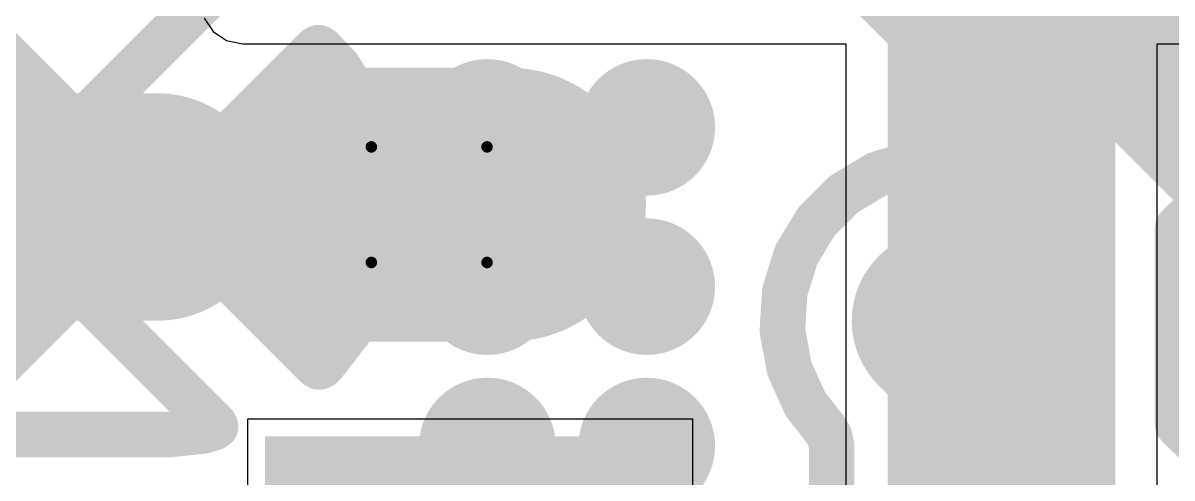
# Model space of a CAD drawing. Header units: inches. Extents: x 0 to 12.4, y -0.6 to 2.2.
# Drawn here: x 0.1964 to 0.395, y 1.1447 to 1.2235 of the extents above; entities that cross this region are included whole.
import ezdxf

# ---------------------------------------------------------------- set-up
doc = ezdxf.new("R2010")
doc.units = ezdxf.units.IN
doc.header["$MEASUREMENT"] = 0
for name, color, linetype in [('Bottom Layer', 5, 'Continuous'), ('Bottom Overlay', 54, 'Continuous'), ('Bottom Paste', 16, 'Continuous'), ('Bottom Solder', 6, 'Continuous'), ('Dimension', 6, 'Continuous'), ('Drill Drawing', 1, 'Continuous'), ('Multi-Layer', 9, 'Continuous'), ('Pad Holes', 156, 'Continuous'), ('Top Layer', 1, 'Continuous'), ('Top Overlay', 2, 'Continuous'), ('Top Paste', 8, 'Continuous'), ('Top Solder', 216, 'Continuous')]:
    doc.layers.add(name, color=color, linetype=linetype)

# ---------------------------------------------------------------- blocks, each defined once
blk = doc.blocks.new('T__________B_44')
at = {"layer": 'Bottom Layer'}
blk.add_hatch(color=5, dxfattribs=at).paths.add_polyline_path([(0.015, 0.03), (-0.015, 0.03), (-0.03, 0.015), (-0.03, -0.015), (-0.015, -0.03), (0.015, -0.03), (0.03, -0.015), (0.03, 0.015)])
at = {"layer": 'Bottom Paste'}
blk.add_hatch(color=16, dxfattribs=at).paths.add_polyline_path([(0.015, 0.03), (-0.015, 0.03), (-0.03, 0.015), (-0.03, -0.015), (-0.015, -0.03), (0.015, -0.03), (0.03, -0.015), (0.03, 0.015)])
at = {"layer": 'Bottom Solder'}
blk.add_hatch(color=6, dxfattribs=at).paths.add_polyline_path([(0.017, 0.034), (-0.017, 0.034), (-0.034, 0.017), (-0.034, -0.017), (-0.017, -0.034), (0.017, -0.034), (0.034, -0.017), (0.034, 0.017)])
at = {"layer": 'Bottom Overlay'}
for points in [[(-0.017, 0.037, 0.007874, 0.007874, 0), (-0.037, 0.017, 0.007874, 0.007874, 0)], [(0.017, 0.037, 0.007874, 0.007874, 0), (-0.017, 0.037, 0.007874, 0.007874, 0)], [(0.017, 0.037, 0.007874, 0.007874, 0), (-0.017, 0.037, 0.007874, 0.007874, 0)], [(0.037, 0.017, 0.007874, 0.007874, 0), (0.017, 0.037, 0.007874, 0.007874, 0)], [(-0.037, 0.017, 0.007874, 0.007874, 0), (-0.037, -0.017, 0.007874, 0.007874, 0)], [(0.037, 0.017, 0.007874, 0.007874, 0), (0.037, -0.017, 0.007874, 0.007874, 0)], [(-0.017, -0.037, 0.007874, 0.007874, 0), (-0.037, -0.017, 0.007874, 0.007874, 0)], [(0.037, -0.017, 0.007874, 0.007874, 0), (0.017, -0.037, 0.007874, 0.007874, 0)], [(0.017, -0.037, 0.007874, 0.007874, 0), (-0.017, -0.037, 0.007874, 0.007874, 0)], [(0.017, -0.037, 0.007874, 0.007874, 0), (-0.017, -0.037, 0.007874, 0.007874, 0)]]:
    blk.add_lwpolyline(points, format="xyseb", dxfattribs=at)
for points in [[(-0.0189685, 0.037, 0.003937, 0.003937, 1), (-0.0150315, 0.037, 0.003937, 0.003937, 1)], [(-0.0189685, 0.037, 0.003937, 0.003937, 1), (-0.0150315, 0.037, 0.003937, 0.003937, 1)], [(-0.0189685, 0.037, 0.003937, 0.003937, 1), (-0.0150315, 0.037, 0.003937, 0.003937, 1)], [(0.0150315, 0.037, 0.003937, 0.003937, 1), (0.0189685, 0.037, 0.003937, 0.003937, 1)], [(0.0150315, 0.037, 0.003937, 0.003937, 1), (0.0189685, 0.037, 0.003937, 0.003937, 1)], [(0.0150315, 0.037, 0.003937, 0.003937, 1), (0.0189685, 0.037, 0.003937, 0.003937, 1)], [(-0.0389685, 0.017, 0.003937, 0.003937, 1), (-0.0350315, 0.017, 0.003937, 0.003937, 1)], [(-0.0389685, 0.017, 0.003937, 0.003937, 1), (-0.0350315, 0.017, 0.003937, 0.003937, 1)], [(0.0350315, 0.017, 0.003937, 0.003937, 1), (0.0389685, 0.017, 0.003937, 0.003937, 1)], [(0.0350315, 0.017, 0.003937, 0.003937, 1), (0.0389685, 0.017, 0.003937, 0.003937, 1)], [(-0.0389685, -0.017, 0.003937, 0.003937, 1), (-0.0350315, -0.017, 0.003937, 0.003937, 1)], [(-0.0389685, -0.017, 0.003937, 0.003937, 1), (-0.0350315, -0.017, 0.003937, 0.003937, 1)], [(0.0350315, -0.017, 0.003937, 0.003937, 1), (0.0389685, -0.017, 0.003937, 0.003937, 1)], [(0.0350315, -0.017, 0.003937, 0.003937, 1), (0.0389685, -0.017, 0.003937, 0.003937, 1)], [(-0.0189685, -0.037, 0.003937, 0.003937, 1), (-0.0150315, -0.037, 0.003937, 0.003937, 1)], [(-0.0189685, -0.037, 0.003937, 0.003937, 1), (-0.0150315, -0.037, 0.003937, 0.003937, 1)], [(-0.0189685, -0.037, 0.003937, 0.003937, 1), (-0.0150315, -0.037, 0.003937, 0.003937, 1)], [(0.0150315, -0.037, 0.003937, 0.003937, 1), (0.0189685, -0.037, 0.003937, 0.003937, 1)], [(0.0150315, -0.037, 0.003937, 0.003937, 1), (0.0189685, -0.037, 0.003937, 0.003937, 1)], [(0.0150315, -0.037, 0.003937, 0.003937, 1), (0.0189685, -0.037, 0.003937, 0.003937, 1)]]:
    blk.add_lwpolyline(points, format="xyseb", close=True, dxfattribs=at)
blk = doc.blocks.new('TYPE_C_31_M_17__56')
at = {"layer": 'Bottom Layer'}
h = blk.add_hatch(color=5, dxfattribs=at)
edge = h.paths.add_edge_path()
edge.add_arc((-0.1700787, 0.08503945), 0.019685, 0, 180)
edge.add_line((-0.1897637, 0.08503945), (-0.1897637, 0.05748035))
edge.add_arc((-0.1700787, 0.05748035), 0.019685, 180, 360)
edge.add_line((-0.1503937, 0.05748035), (-0.1503937, 0.08503945))
at = {"layer": 'Bottom Solder'}
h = blk.add_hatch(color=6, dxfattribs=at)
edge = h.paths.add_edge_path()
edge.add_arc((-0.1700787, 0.08503945), 0.023685, 0, 180)
edge.add_line((-0.1937637, 0.08503945), (-0.1937637, 0.05748035))
edge.add_arc((-0.1700787, 0.05748035), 0.023685, 180, 360)
edge.add_line((-0.1463937, 0.05748035), (-0.1463937, 0.08503945))
at = {"layer": 'Multi-Layer'}
h = blk.add_hatch(color=9, dxfattribs=at)
edge = h.paths.add_edge_path()
edge.add_arc((-0.1700787, 0.08503945), 0.019685, 0, 180)
edge.add_line((-0.1897637, 0.08503945), (-0.1897637, 0.05748035))
edge.add_arc((-0.1700787, 0.05748035), 0.019685, 180, 360)
edge.add_line((-0.1503937, 0.05748035), (-0.1503937, 0.08503945))
at = {"layer": 'Pad Holes'}
h = blk.add_hatch(color=7, dxfattribs=at)
edge = h.paths.add_edge_path()
edge.add_arc((-0.1700787, 0.05787405), 0.0102362, 180, 360)
edge.add_line((-0.1598425, 0.05787405), (-0.1598425, 0.08464575))
edge.add_arc((-0.1700787, 0.08464575), 0.0102362, 0, 180)
edge.add_line((-0.1803149, 0.08464575), (-0.1803149, 0.05787405))
at = {"layer": 'Top Layer'}
blk.add_hatch(color=1, dxfattribs=at).paths.add_polyline_path([(-0.12598425, 0.10984255), (-0.09055115, 0.10984255), (-0.09055115, 0.04685045), (-0.12598425, 0.04685045)])
h = blk.add_hatch(color=1, dxfattribs=at)
edge = h.paths.add_edge_path()
edge.add_arc((-0.1700787, 0.08503945), 0.019685, 0, 180)
edge.add_line((-0.1897637, 0.08503945), (-0.1897637, 0.05748035))
edge.add_arc((-0.1700787, 0.05748035), 0.019685, 180, 360)
edge.add_line((-0.1503937, 0.05748035), (-0.1503937, 0.08503945))
at = {"layer": 'Top Paste'}
blk.add_hatch(color=8, dxfattribs=at).paths.add_polyline_path([(-0.12598425, 0.10984255), (-0.09055115, 0.10984255), (-0.09055115, 0.04685045), (-0.12598425, 0.04685045)])
at = {"layer": 'Top Solder'}
blk.add_hatch(color=216, dxfattribs=at).paths.add_polyline_path([(-0.12998425, 0.11384255), (-0.08655115, 0.11384255), (-0.08655115, 0.04285045), (-0.12998425, 0.04285045)])
h = blk.add_hatch(color=216, dxfattribs=at)
edge = h.paths.add_edge_path()
edge.add_arc((-0.1700787, 0.08503945), 0.023685, 0, 180)
edge.add_line((-0.1937637, 0.08503945), (-0.1937637, 0.05748035))
edge.add_arc((-0.1700787, 0.05748035), 0.023685, 180, 360)
edge.add_line((-0.1463937, 0.05748035), (-0.1463937, 0.08503945))
at = {"layer": 'Top Overlay'}
blk.add_lwpolyline([(-0.17, -0.0346928, 0.005, 0.005, 0), (-0.1700787, 0.0293859, 0.005, 0.005, 0)], format="xyseb", dxfattribs=at)
blk.add_lwpolyline([(-0.1713287, 0.0293859, 0.0025, 0.0025, 1), (-0.1688287, 0.0293859, 0.0025, 0.0025, 1)], format="xyseb", close=True, dxfattribs=at)

msp = doc.modelspace()

# ---------------------------------------------------------------- hatches: boundary and pattern name
at = {"layer": 'Dimension'}
h = msp.add_hatch(color=6, dxfattribs=at)
edge = h.paths.add_edge_path()
edge.add_arc((0.2766675, 1.2053903), 0.011811, 0, 360)
h = msp.add_hatch(color=6, dxfattribs=at)
edge = h.paths.add_edge_path()
edge.add_arc((0.3042265, 1.2053903), 0.011811, 0, 360)
h = msp.add_hatch(color=6, dxfattribs=at)
edge = h.paths.add_edge_path()
edge.add_arc((0.19202175, 1.1916108), 0.019685, 90, 270)
edge.add_line((0.19202175, 1.1719258), (0.21958085, 1.1719258))
edge.add_arc((0.21958085, 1.1916108), 0.019685, 270, 450)
edge.add_line((0.21958085, 1.2112958), (0.19202175, 1.2112958))
h = msp.add_hatch(color=6, dxfattribs=at)
edge = h.paths.add_edge_path()
edge.add_arc((0.2766675, 1.1778313), 0.011811, 0, 360)
h = msp.add_hatch(color=6, dxfattribs=at)
edge = h.paths.add_edge_path()
edge.add_arc((0.3042265, 1.1778313), 0.011811, 0, 360)
h = msp.add_hatch(color=6, dxfattribs=at)
edge = h.paths.add_edge_path()
edge.add_arc((0.3554076, 1.1719257), 0.011811, 0, 360)
h = msp.add_hatch(color=6, dxfattribs=at)
edge = h.paths.add_edge_path()
edge.add_arc((0.3554076, 1.1719257), 0.011811, 0, 360)
h = msp.add_hatch(color=6, dxfattribs=at)
edge = h.paths.add_edge_path()
edge.add_arc((0.2766675, 1.1502722), 0.011811, 0, 360)
h = msp.add_hatch(color=6, dxfattribs=at)
edge = h.paths.add_edge_path()
edge.add_arc((0.3042265, 1.1502722), 0.011811, 0, 360)

# ---------------------------------------------------------------- linework, layer by layer
for points in [[(0.3554076, 1.2605084, 0.0393701, 0.0393701, 0), (0.4257817, 1.1901344, 0.0393701, 0.0393701, 0)], [(0.1821428, 1.2291888, 0.007874, 0.007874, 0), (0.2053469, 1.2059847, 0.007874, 0.007874, 0)], [(0.2062557, 1.2059847, 0.007874, 0.007874, 0), (0.2294774, 1.2292063, 0.007874, 0.007874, 0)], [(0.3437833, 1.2275628, 0.007874, 0.007874, 0), (0.3638887, 1.2074574, 0.007874, 0.007874, 0)], [(0.2201752, 1.1920652, 0.007874, 0.007874, 0), (0.2470349, 1.218925, 0.007874, 0.007874, 0)], [(0.2470349, 1.218925, 0.007874, 0.007874, 0), (0.2474942, 1.2191877, 0.007874, 0.007874, 0)], [(0.2474942, 1.2191877, 0.007874, 0.007874, 0), (0.2479468, 1.2189135, 0.007874, 0.007874, 0)], [(0.2479468, 1.2189135, 0.007874, 0.007874, 0), (0.2507037, 1.2160132, 0.007874, 0.007874, 0)], [(0.2507037, 1.2160132, 0.007874, 0.007874, 0), (0.2510053, 1.2156237, 0.007874, 0.007874, 0)], [(0.2510053, 1.2156237, 0.007874, 0.007874, 0), (0.2549787, 1.2092489, 0.007874, 0.007874, 0)], [(0.2549787, 1.2092489, 0.007874, 0.007874, 0), (0.2551959, 1.2088061, 0.007874, 0.007874, 0)], [(0.2551959, 1.2088061, 0.007874, 0.007874, 0), (0.2578046, 1.2017622, 0.007874, 0.007874, 0)], [(0.2053469, 1.2059847, 0.007874, 0.007874, 0), (0.2058013, 1.2057223, 0.007874, 0.007874, 0)], [(0.2058013, 1.2057223, 0.007874, 0.007874, 0), (0.2062557, 1.2059847, 0.007874, 0.007874, 0)], [(0.3638887, 1.2074574, 0.007874, 0.007874, 0), (0.3651312, 1.2053447, 0.007874, 0.007874, 0)], [(0.3651312, 1.2053447, 0.007874, 0.007874, 0), (0.3651905, 1.2028945, 0.007874, 0.007874, 0)], [(0.3640515, 1.2007242, 0.007874, 0.007874, 0), (0.3651905, 1.2028945, 0.007874, 0.007874, 0)], [(0.2578046, 1.2017622, 0.007874, 0.007874, 0), (0.2579281, 1.2012851, 0.007874, 0.007874, 0)], [(0.2579281, 1.2012851, 0.007874, 0.007874, 0), (0.2590657, 1.19386, 0.007874, 0.007874, 0)], [(0.3620013, 1.199381, 0.007874, 0.007874, 0), (0.3640515, 1.2007242, 0.007874, 0.007874, 0)], [(0.3442876, 1.1973473, 0.007874, 0.007874, 0), (0.3501181, 1.1991642, 0.007874, 0.007874, 0)], [(0.3501181, 1.1991642, 0.007874, 0.007874, 0), (0.3501182, 1.1991642, 0.007874, 0.007874, 0)], [(0.3501182, 1.1991642, 0.007874, 0.007874, 0), (0.3503999, 1.199252, 0.007874, 0.007874, 0)], [(0.3503999, 1.199252, 0.007874, 0.007874, 0), (0.3506944, 1.1992698, 0.007874, 0.007874, 0)], [(0.3506944, 1.1992698, 0.007874, 0.007874, 0), (0.3506945, 1.1992698, 0.007874, 0.007874, 0)], [(0.3506945, 1.1992698, 0.007874, 0.007874, 0), (0.3567902, 1.1996386, 0.007874, 0.007874, 0)], [(0.3567902, 1.1996386, 0.007874, 0.007874, 0), (0.3567905, 1.1996386, 0.007874, 0.007874, 0)], [(0.3567905, 1.1996386, 0.007874, 0.007874, 0), (0.357085, 1.1996564, 0.007874, 0.007874, 0)], [(0.357085, 1.1996564, 0.007874, 0.007874, 0), (0.3573754, 1.1996032, 0.007874, 0.007874, 0)], [(0.3573754, 1.1996032, 0.007874, 0.007874, 0), (0.3573756, 1.1996032, 0.007874, 0.007874, 0)], [(0.3573756, 1.1996032, 0.007874, 0.007874, 0), (0.3595567, 1.1992035, 0.007874, 0.007874, 0)], [(0.3595567, 1.1992035, 0.007874, 0.007874, 0), (0.3620013, 1.199381, 0.007874, 0.007874, 0)], [(0.338527, 1.1939475, 0.007874, 0.007874, 0), (0.3437532, 1.1971069, 0.007874, 0.007874, 0)], [(0.3437532, 1.1971069, 0.007874, 0.007874, 0), (0.3437534, 1.1971069, 0.007874, 0.007874, 0)], [(0.3437534, 1.1971069, 0.007874, 0.007874, 0), (0.3440058, 1.1972595, 0.007874, 0.007874, 0)], [(0.3440058, 1.1972595, 0.007874, 0.007874, 0), (0.3442876, 1.1973473, 0.007874, 0.007874, 0)], [(0.3382744, 1.1937947, 0.007874, 0.007874, 0), (0.3385268, 1.1939474, 0.007874, 0.007874, 0)], [(0.3385268, 1.1939474, 0.007874, 0.007874, 0), (0.338527, 1.1939475, 0.007874, 0.007874, 0)], [(0.2199128, 1.1916108, 0.007874, 0.007874, 0), (0.2201752, 1.1920652, 0.007874, 0.007874, 0)], [(0.2587102, 1.1858654, 0.007874, 0.007874, 0), (0.2590906, 1.1933678, 0.007874, 0.007874, 0)], [(0.2590657, 1.19386, 0.007874, 0.007874, 0), (0.2590906, 1.1933678, 0.007874, 0.007874, 0)], [(0.3337474, 1.1892678, 0.007874, 0.007874, 0), (0.3380655, 1.1935859, 0.007874, 0.007874, 0)], [(0.3380655, 1.1935859, 0.007874, 0.007874, 0), (0.3380657, 1.1935861, 0.007874, 0.007874, 0)], [(0.3380657, 1.1935861, 0.007874, 0.007874, 0), (0.3382744, 1.1937947, 0.007874, 0.007874, 0)], [(0.1916898, 1.1916108, 0.007874, 0.007874, 0), (0.2199128, 1.1916108, 0.007874, 0.007874, 0)], [(0.1916898, 1.1916108, 0.007874, 0.007874, 0), (0.2199128, 1.1916108, 0.007874, 0.007874, 0)], [(0.2199128, 1.1916108, 0.007874, 0.007874, 0), (0.2201752, 1.1911564, 0.007874, 0.007874, 0)], [(0.2201752, 1.1911564, 0.007874, 0.007874, 0), (0.2471433, 1.1641883, 0.007874, 0.007874, 0)], [(0.3302265, 1.1835802, 0.007874, 0.007874, 0), (0.3333859, 1.1888064, 0.007874, 0.007874, 0)], [(0.3333859, 1.1888064, 0.007874, 0.007874, 0), (0.333386, 1.1888066, 0.007874, 0.007874, 0)], [(0.333386, 1.1888066, 0.007874, 0.007874, 0), (0.3335387, 1.189059, 0.007874, 0.007874, 0)], [(0.3335387, 1.189059, 0.007874, 0.007874, 0), (0.3337473, 1.1892677, 0.007874, 0.007874, 0)], [(0.3337473, 1.1892677, 0.007874, 0.007874, 0), (0.3337474, 1.1892678, 0.007874, 0.007874, 0)], [(0.2567526, 1.1781065, 0.007874, 0.007874, 0), (0.2586356, 1.1853789, 0.007874, 0.007874, 0)], [(0.2586356, 1.1853789, 0.007874, 0.007874, 0), (0.2587102, 1.1858654, 0.007874, 0.007874, 0)], [(0.3282099, 1.1773458, 0.007874, 0.007874, 0), (0.3299861, 1.1830458, 0.007874, 0.007874, 0)], [(0.3299861, 1.1830459, 0.007874, 0.007874, 0), (0.3300739, 1.1833276, 0.007874, 0.007874, 0)], [(0.3299861, 1.1830458, 0.007874, 0.007874, 0), (0.3299861, 1.1830459, 0.007874, 0.007874, 0)], [(0.3300739, 1.1833276, 0.007874, 0.007874, 0), (0.3302265, 1.18358, 0.007874, 0.007874, 0)], [(0.3302265, 1.18358, 0.007874, 0.007874, 0), (0.3302265, 1.1835802, 0.007874, 0.007874, 0)], [(0.3554076, 1.1719257, 0.0314961, 0.0314961, 0), (0.3637738, 1.1635596, 0.0314961, 0.0314961, 0)], [(0.2565816, 1.1776446, 0.007874, 0.007874, 0), (0.2567526, 1.1781065, 0.007874, 0.007874, 0)], [(0.1821252, 1.1540153, 0.007874, 0.007874, 0), (0.2053469, 1.177237, 0.007874, 0.007874, 0)], [(0.2053469, 1.177237, 0.007874, 0.007874, 0), (0.2058013, 1.1774993, 0.007874, 0.007874, 0)], [(0.2058013, 1.1774993, 0.007874, 0.007874, 0), (0.2062557, 1.177237, 0.007874, 0.007874, 0)], [(0.2062557, 1.177237, 0.007874, 0.007874, 0), (0.2294598, 1.1540329, 0.007874, 0.007874, 0)], [(0.2532735, 1.1709005, 0.007874, 0.007874, 0), (0.2565816, 1.1776446, 0.007874, 0.007874, 0)], [(0.3276948, 1.1705432, 0.007874, 0.007874, 0), (0.3280636, 1.1766389, 0.007874, 0.007874, 0)], [(0.3280636, 1.176639, 0.007874, 0.007874, 0), (0.3280814, 1.1769335, 0.007874, 0.007874, 0)], [(0.3280636, 1.1766389, 0.007874, 0.007874, 0), (0.3280636, 1.176639, 0.007874, 0.007874, 0)], [(0.3280814, 1.1769335, 0.007874, 0.007874, 0), (0.3282099, 1.1773458, 0.007874, 0.007874, 0)], [(0.3637738, 1.1030281, 0.0314961, 0.0314961, 0), (0.3637738, 1.1635596, 0.0314961, 0.0314961, 0)], [(0.2484147, 1.164542, 0.007874, 0.007874, 0), (0.2530126, 1.170482, 0.007874, 0.007874, 0)], [(0.2530126, 1.170482, 0.007874, 0.007874, 0), (0.2532735, 1.1709005, 0.007874, 0.007874, 0)], [(0.327677, 1.1702483, 0.007874, 0.007874, 0), (0.3276948, 1.1705428, 0.007874, 0.007874, 0)], [(0.327677, 1.1702483, 0.007874, 0.007874, 0), (0.3277302, 1.1699579, 0.007874, 0.007874, 0)], [(0.3276948, 1.1705428, 0.007874, 0.007874, 0), (0.3276948, 1.1705432, 0.007874, 0.007874, 0)], [(0.3277302, 1.1699579, 0.007874, 0.007874, 0), (0.3282247, 1.1672595, 0.007874, 0.007874, 0)], [(0.3282247, 1.1672595, 0.007874, 0.007874, 0), (0.3288842, 1.1636607, 0.007874, 0.007874, 0)], [(0.2471433, 1.1641883, 0.007874, 0.007874, 0), (0.2475821, 1.1639274, 0.007874, 0.007874, 0)], [(0.2475821, 1.1639274, 0.007874, 0.007874, 0), (0.2480393, 1.1641541, 0.007874, 0.007874, 0)], [(0.2480393, 1.1641541, 0.007874, 0.007874, 0), (0.2480754, 1.1641851, 0.007874, 0.007874, 0)], [(0.2480754, 1.1641851, 0.007874, 0.007874, 0), (0.2484147, 1.164542, 0.007874, 0.007874, 0)], [(0.3288842, 1.1636607, 0.007874, 0.007874, 0), (0.3290053, 1.1633916, 0.007874, 0.007874, 0)], [(0.3290053, 1.1633916, 0.007874, 0.007874, 0), (0.3290054, 1.1633914, 0.007874, 0.007874, 0)], [(0.3290054, 1.1633914, 0.007874, 0.007874, 0), (0.3313572, 1.1581659, 0.007874, 0.007874, 0)], [(0.3313572, 1.1581659, 0.007874, 0.007874, 0), (0.3316329, 1.1575534, 0.007874, 0.007874, 0)], [(0.3316329, 1.1575534, 0.007874, 0.007874, 0), (0.3318149, 1.1573211, 0.007874, 0.007874, 0)], [(0.3318149, 1.1573211, 0.007874, 0.007874, 0), (0.3345818, 1.1537894, 0.007874, 0.007874, 0)], [(0.1882658, 1.1522407, 0.007874, 0.007874, 0), (0.2214537, 1.1522407, 0.007874, 0.007874, 0)], [(0.2214537, 1.1522407, 0.007874, 0.007874, 0), (0.2217004, 1.1522532, 0.007874, 0.007874, 0)], [(0.2217004, 1.1522532, 0.007874, 0.007874, 0), (0.2273007, 1.1528228, 0.007874, 0.007874, 0)], [(0.2273007, 1.1528228, 0.007874, 0.007874, 0), (0.227783, 1.1529219, 0.007874, 0.007874, 0)], [(0.227783, 1.1529219, 0.007874, 0.007874, 0), (0.2293042, 1.1533992, 0.007874, 0.007874, 0)], [(0.2293042, 1.1533992, 0.007874, 0.007874, 0), (0.229689, 1.1536407, 0.007874, 0.007874, 0)], [(0.2294598, 1.1540329, 0.007874, 0.007874, 0), (0.229689, 1.1536407, 0.007874, 0.007874, 0)], [(0.3345818, 1.1537894, 0.007874, 0.007874, 0), (0.3347269, 1.1536042, 0.007874, 0.007874, 0)], [(0.3347269, 1.1536042, 0.007874, 0.007874, 0), (0.3348313, 1.1534998, 0.007874, 0.007874, 0)], [(0.3348313, 1.1534998, 0.007874, 0.007874, 0), (0.334929, 1.1533896, 0.007874, 0.007874, 0)], [(0.3349001, 1.1533641, 0.007874, 0.007874, 0), (0.334929, 1.1533896, 0.007874, 0.007874, 0)], [(0.3349001, 1.1533641, 0.007874, 0.007874, 0), (0.3358234, 1.1519822, 0.007874, 0.007874, 0)], [(0.3358234, 1.1519822, 0.007874, 0.007874, 0), (0.336195, 1.150114, 0.007874, 0.007874, 0)], [(0.336195, 1.1393291, 0.007874, 0.007874, 0), (0.336195, 1.150114, 0.007874, 0.007874, 0)]]:
    msp.add_lwpolyline(points, format="xyseb", dxfattribs=at)
for points in [[(0.2450664, 1.218925, 0.003937, 0.003937, 1), (0.2490034, 1.218925, 0.003937, 0.003937, 1)], [(0.2450664, 1.218925, 0.003937, 0.003937, 1), (0.2490034, 1.218925, 0.003937, 0.003937, 1)], [(0.2455257, 1.2191877, 0.003937, 0.003937, 1), (0.2494627, 1.2191877, 0.003937, 0.003937, 1)], [(0.2455257, 1.2191877, 0.003937, 0.003937, 1), (0.2494627, 1.2191877, 0.003937, 0.003937, 1)], [(0.2459783, 1.2189135, 0.003937, 0.003937, 1), (0.2499153, 1.2189135, 0.003937, 0.003937, 1)], [(0.2459783, 1.2189135, 0.003937, 0.003937, 1), (0.2499153, 1.2189135, 0.003937, 0.003937, 1)], [(0.2487352, 1.2160132, 0.003937, 0.003937, 1), (0.2526722, 1.2160132, 0.003937, 0.003937, 1)], [(0.2487352, 1.2160132, 0.003937, 0.003937, 1), (0.2526722, 1.2160132, 0.003937, 0.003937, 1)], [(0.2490368, 1.2156237, 0.003937, 0.003937, 1), (0.2529738, 1.2156237, 0.003937, 0.003937, 1)], [(0.2490368, 1.2156237, 0.003937, 0.003937, 1), (0.2529738, 1.2156237, 0.003937, 0.003937, 1)], [(0.2530102, 1.2092489, 0.003937, 0.003937, 1), (0.2569472, 1.2092489, 0.003937, 0.003937, 1)], [(0.2530102, 1.2092489, 0.003937, 0.003937, 1), (0.2569472, 1.2092489, 0.003937, 0.003937, 1)], [(0.2532274, 1.2088061, 0.003937, 0.003937, 1), (0.2571644, 1.2088061, 0.003937, 0.003937, 1)], [(0.2532274, 1.2088061, 0.003937, 0.003937, 1), (0.2571644, 1.2088061, 0.003937, 0.003937, 1)], [(0.2033784, 1.2059847, 0.003937, 0.003937, 1), (0.2073154, 1.2059847, 0.003937, 0.003937, 1)], [(0.2033784, 1.2059847, 0.003937, 0.003937, 1), (0.2073154, 1.2059847, 0.003937, 0.003937, 1)], [(0.2042872, 1.2059847, 0.003937, 0.003937, 1), (0.2082242, 1.2059847, 0.003937, 0.003937, 1)], [(0.2042872, 1.2059847, 0.003937, 0.003937, 1), (0.2082242, 1.2059847, 0.003937, 0.003937, 1)], [(0.3619202, 1.2074574, 0.003937, 0.003937, 1), (0.3658572, 1.2074574, 0.003937, 0.003937, 1)], [(0.3619202, 1.2074574, 0.003937, 0.003937, 1), (0.3658572, 1.2074574, 0.003937, 0.003937, 1)], [(0.2038328, 1.2057223, 0.003937, 0.003937, 1), (0.2077698, 1.2057223, 0.003937, 0.003937, 1)], [(0.2038328, 1.2057223, 0.003937, 0.003937, 1), (0.2077698, 1.2057223, 0.003937, 0.003937, 1)], [(0.3631627, 1.2053447, 0.003937, 0.003937, 1), (0.3670997, 1.2053447, 0.003937, 0.003937, 1)], [(0.3631627, 1.2053447, 0.003937, 0.003937, 1), (0.3670997, 1.2053447, 0.003937, 0.003937, 1)], [(0.363222, 1.2028945, 0.003937, 0.003937, 1), (0.367159, 1.2028945, 0.003937, 0.003937, 1)], [(0.363222, 1.2028945, 0.003937, 0.003937, 1), (0.367159, 1.2028945, 0.003937, 0.003937, 1)], [(0.2558361, 1.2017622, 0.003937, 0.003937, 1), (0.2597731, 1.2017622, 0.003937, 0.003937, 1)], [(0.2558361, 1.2017622, 0.003937, 0.003937, 1), (0.2597731, 1.2017622, 0.003937, 0.003937, 1)], [(0.2559596, 1.2012851, 0.003937, 0.003937, 1), (0.2598966, 1.2012851, 0.003937, 0.003937, 1)], [(0.2559596, 1.2012851, 0.003937, 0.003937, 1), (0.2598966, 1.2012851, 0.003937, 0.003937, 1)], [(0.362083, 1.2007242, 0.003937, 0.003937, 1), (0.36602, 1.2007242, 0.003937, 0.003937, 1)], [(0.362083, 1.2007242, 0.003937, 0.003937, 1), (0.36602, 1.2007242, 0.003937, 0.003937, 1)], [(0.3481496, 1.1991642, 0.003937, 0.003937, 1), (0.3520866, 1.1991642, 0.003937, 0.003937, 1)], [(0.3481496, 1.1991642, 0.003937, 0.003937, 1), (0.3520866, 1.1991642, 0.003937, 0.003937, 1)], [(0.3481497, 1.1991642, 0.003937, 0.003937, 1), (0.3520867, 1.1991642, 0.003937, 0.003937, 1)], [(0.3481497, 1.1991642, 0.003937, 0.003937, 1), (0.3520867, 1.1991642, 0.003937, 0.003937, 1)], [(0.3484314, 1.199252, 0.003937, 0.003937, 1), (0.3523684, 1.199252, 0.003937, 0.003937, 1)], [(0.3484314, 1.199252, 0.003937, 0.003937, 1), (0.3523684, 1.199252, 0.003937, 0.003937, 1)], [(0.3487259, 1.1992698, 0.003937, 0.003937, 1), (0.3526629, 1.1992698, 0.003937, 0.003937, 1)], [(0.3487259, 1.1992698, 0.003937, 0.003937, 1), (0.3526629, 1.1992698, 0.003937, 0.003937, 1)], [(0.348726, 1.1992698, 0.003937, 0.003937, 1), (0.352663, 1.1992698, 0.003937, 0.003937, 1)], [(0.348726, 1.1992698, 0.003937, 0.003937, 1), (0.352663, 1.1992698, 0.003937, 0.003937, 1)], [(0.3548217, 1.1996386, 0.003937, 0.003937, 1), (0.3587587, 1.1996386, 0.003937, 0.003937, 1)], [(0.3548217, 1.1996386, 0.003937, 0.003937, 1), (0.3587587, 1.1996386, 0.003937, 0.003937, 1)], [(0.354822, 1.1996386, 0.003937, 0.003937, 1), (0.358759, 1.1996386, 0.003937, 0.003937, 1)], [(0.354822, 1.1996386, 0.003937, 0.003937, 1), (0.358759, 1.1996386, 0.003937, 0.003937, 1)], [(0.3551165, 1.1996564, 0.003937, 0.003937, 1), (0.3590535, 1.1996564, 0.003937, 0.003937, 1)], [(0.3551165, 1.1996564, 0.003937, 0.003937, 1), (0.3590535, 1.1996564, 0.003937, 0.003937, 1)], [(0.3554069, 1.1996032, 0.003937, 0.003937, 1), (0.3593439, 1.1996032, 0.003937, 0.003937, 1)], [(0.3554069, 1.1996032, 0.003937, 0.003937, 1), (0.3593439, 1.1996032, 0.003937, 0.003937, 1)], [(0.3554071, 1.1996032, 0.003937, 0.003937, 1), (0.3593441, 1.1996032, 0.003937, 0.003937, 1)], [(0.3554071, 1.1996032, 0.003937, 0.003937, 1), (0.3593441, 1.1996032, 0.003937, 0.003937, 1)], [(0.3575882, 1.1992035, 0.003937, 0.003937, 1), (0.3615252, 1.1992035, 0.003937, 0.003937, 1)], [(0.3575882, 1.1992035, 0.003937, 0.003937, 1), (0.3615252, 1.1992035, 0.003937, 0.003937, 1)], [(0.3600328, 1.199381, 0.003937, 0.003937, 1), (0.3639698, 1.199381, 0.003937, 0.003937, 1)], [(0.3600328, 1.199381, 0.003937, 0.003937, 1), (0.3639698, 1.199381, 0.003937, 0.003937, 1)], [(0.3417847, 1.1971069, 0.003937, 0.003937, 1), (0.3457217, 1.1971069, 0.003937, 0.003937, 1)], [(0.3417847, 1.1971069, 0.003937, 0.003937, 1), (0.3457217, 1.1971069, 0.003937, 0.003937, 1)], [(0.3417849, 1.1971069, 0.003937, 0.003937, 1), (0.3457219, 1.1971069, 0.003937, 0.003937, 1)], [(0.3417849, 1.1971069, 0.003937, 0.003937, 1), (0.3457219, 1.1971069, 0.003937, 0.003937, 1)], [(0.3420373, 1.1972595, 0.003937, 0.003937, 1), (0.3459743, 1.1972595, 0.003937, 0.003937, 1)], [(0.3420373, 1.1972595, 0.003937, 0.003937, 1), (0.3459743, 1.1972595, 0.003937, 0.003937, 1)], [(0.3423191, 1.1973473, 0.003937, 0.003937, 1), (0.3462561, 1.1973473, 0.003937, 0.003937, 1)], [(0.3423191, 1.1973473, 0.003937, 0.003937, 1), (0.3462561, 1.1973473, 0.003937, 0.003937, 1)], [(0.3365583, 1.1939474, 0.003937, 0.003937, 1), (0.3404953, 1.1939474, 0.003937, 0.003937, 1)], [(0.3365583, 1.1939474, 0.003937, 0.003937, 1), (0.3404953, 1.1939474, 0.003937, 0.003937, 1)], [(0.3365585, 1.1939475, 0.003937, 0.003937, 1), (0.3404955, 1.1939475, 0.003937, 0.003937, 1)], [(0.3365585, 1.1939475, 0.003937, 0.003937, 1), (0.3404955, 1.1939475, 0.003937, 0.003937, 1)], [(0.2182067, 1.1920652, 0.003937, 0.003937, 1), (0.2221437, 1.1920652, 0.003937, 0.003937, 1)], [(0.2182067, 1.1920652, 0.003937, 0.003937, 1), (0.2221437, 1.1920652, 0.003937, 0.003937, 1)], [(0.2570972, 1.19386, 0.003937, 0.003937, 1), (0.2610342, 1.19386, 0.003937, 0.003937, 1)], [(0.2570972, 1.19386, 0.003937, 0.003937, 1), (0.2610342, 1.19386, 0.003937, 0.003937, 1)], [(0.2571221, 1.1933678, 0.003937, 0.003937, 1), (0.2610591, 1.1933678, 0.003937, 0.003937, 1)], [(0.2571221, 1.1933678, 0.003937, 0.003937, 1), (0.2610591, 1.1933678, 0.003937, 0.003937, 1)], [(0.336097, 1.1935859, 0.003937, 0.003937, 1), (0.340034, 1.1935859, 0.003937, 0.003937, 1)], [(0.336097, 1.1935859, 0.003937, 0.003937, 1), (0.340034, 1.1935859, 0.003937, 0.003937, 1)], [(0.3360972, 1.1935861, 0.003937, 0.003937, 1), (0.3400342, 1.1935861, 0.003937, 0.003937, 1)], [(0.3360972, 1.1935861, 0.003937, 0.003937, 1), (0.3400342, 1.1935861, 0.003937, 0.003937, 1)], [(0.3363059, 1.1937947, 0.003937, 0.003937, 1), (0.3402429, 1.1937947, 0.003937, 0.003937, 1)], [(0.3363059, 1.1937947, 0.003937, 0.003937, 1), (0.3402429, 1.1937947, 0.003937, 0.003937, 1)], [(0.2179443, 1.1916108, 0.003937, 0.003937, 1), (0.2218813, 1.1916108, 0.003937, 0.003937, 1)], [(0.2179443, 1.1916108, 0.003937, 0.003937, 1), (0.2218813, 1.1916108, 0.003937, 0.003937, 1)], [(0.2179443, 1.1916108, 0.003937, 0.003937, 1), (0.2218813, 1.1916108, 0.003937, 0.003937, 1)], [(0.2179443, 1.1916108, 0.003937, 0.003937, 1), (0.2218813, 1.1916108, 0.003937, 0.003937, 1)], [(0.2182067, 1.1911564, 0.003937, 0.003937, 1), (0.2221437, 1.1911564, 0.003937, 0.003937, 1)], [(0.2182067, 1.1911564, 0.003937, 0.003937, 1), (0.2221437, 1.1911564, 0.003937, 0.003937, 1)], [(0.3314174, 1.1888064, 0.003937, 0.003937, 1), (0.3353544, 1.1888064, 0.003937, 0.003937, 1)], [(0.3314174, 1.1888064, 0.003937, 0.003937, 1), (0.3353544, 1.1888064, 0.003937, 0.003937, 1)], [(0.3314175, 1.1888066, 0.003937, 0.003937, 1), (0.3353545, 1.1888066, 0.003937, 0.003937, 1)], [(0.3314175, 1.1888066, 0.003937, 0.003937, 1), (0.3353545, 1.1888066, 0.003937, 0.003937, 1)], [(0.3315702, 1.189059, 0.003937, 0.003937, 1), (0.3355072, 1.189059, 0.003937, 0.003937, 1)], [(0.3315702, 1.189059, 0.003937, 0.003937, 1), (0.3355072, 1.189059, 0.003937, 0.003937, 1)], [(0.3317788, 1.1892677, 0.003937, 0.003937, 1), (0.3357158, 1.1892677, 0.003937, 0.003937, 1)], [(0.3317788, 1.1892677, 0.003937, 0.003937, 1), (0.3357158, 1.1892677, 0.003937, 0.003937, 1)], [(0.3317789, 1.1892678, 0.003937, 0.003937, 1), (0.3357159, 1.1892678, 0.003937, 0.003937, 1)], [(0.3317789, 1.1892678, 0.003937, 0.003937, 1), (0.3357159, 1.1892678, 0.003937, 0.003937, 1)], [(0.2566671, 1.1853789, 0.003937, 0.003937, 1), (0.2606041, 1.1853789, 0.003937, 0.003937, 1)], [(0.2566671, 1.1853789, 0.003937, 0.003937, 1), (0.2606041, 1.1853789, 0.003937, 0.003937, 1)], [(0.2567417, 1.1858654, 0.003937, 0.003937, 1), (0.2606787, 1.1858654, 0.003937, 0.003937, 1)], [(0.2567417, 1.1858654, 0.003937, 0.003937, 1), (0.2606787, 1.1858654, 0.003937, 0.003937, 1)], [(0.3280176, 1.1830459, 0.003937, 0.003937, 1), (0.3319546, 1.1830459, 0.003937, 0.003937, 1)], [(0.3280176, 1.1830459, 0.003937, 0.003937, 1), (0.3319546, 1.1830459, 0.003937, 0.003937, 1)], [(0.3280176, 1.1830458, 0.003937, 0.003937, 1), (0.3319546, 1.1830458, 0.003937, 0.003937, 1)], [(0.3280176, 1.1830458, 0.003937, 0.003937, 1), (0.3319546, 1.1830458, 0.003937, 0.003937, 1)], [(0.3281054, 1.1833276, 0.003937, 0.003937, 1), (0.3320424, 1.1833276, 0.003937, 0.003937, 1)], [(0.3281054, 1.1833276, 0.003937, 0.003937, 1), (0.3320424, 1.1833276, 0.003937, 0.003937, 1)], [(0.328258, 1.1835802, 0.003937, 0.003937, 1), (0.332195, 1.1835802, 0.003937, 0.003937, 1)], [(0.328258, 1.1835802, 0.003937, 0.003937, 1), (0.332195, 1.1835802, 0.003937, 0.003937, 1)], [(0.328258, 1.18358, 0.003937, 0.003937, 1), (0.332195, 1.18358, 0.003937, 0.003937, 1)], [(0.328258, 1.18358, 0.003937, 0.003937, 1), (0.332195, 1.18358, 0.003937, 0.003937, 1)], [(0.3475336, 1.1719257, 0.015748, 0.015748, 1), (0.3632816, 1.1719257, 0.015748, 0.015748, 1)], [(0.2547841, 1.1781065, 0.003937, 0.003937, 1), (0.2587211, 1.1781065, 0.003937, 0.003937, 1)], [(0.2547841, 1.1781065, 0.003937, 0.003937, 1), (0.2587211, 1.1781065, 0.003937, 0.003937, 1)], [(0.2033784, 1.177237, 0.003937, 0.003937, 1), (0.2073154, 1.177237, 0.003937, 0.003937, 1)], [(0.2033784, 1.177237, 0.003937, 0.003937, 1), (0.2073154, 1.177237, 0.003937, 0.003937, 1)], [(0.2038328, 1.1774993, 0.003937, 0.003937, 1), (0.2077698, 1.1774993, 0.003937, 0.003937, 1)], [(0.2038328, 1.1774993, 0.003937, 0.003937, 1), (0.2077698, 1.1774993, 0.003937, 0.003937, 1)], [(0.2042872, 1.177237, 0.003937, 0.003937, 1), (0.2082242, 1.177237, 0.003937, 0.003937, 1)], [(0.2042872, 1.177237, 0.003937, 0.003937, 1), (0.2082242, 1.177237, 0.003937, 0.003937, 1)], [(0.2546131, 1.1776446, 0.003937, 0.003937, 1), (0.2585501, 1.1776446, 0.003937, 0.003937, 1)], [(0.2546131, 1.1776446, 0.003937, 0.003937, 1), (0.2585501, 1.1776446, 0.003937, 0.003937, 1)], [(0.3260951, 1.176639, 0.003937, 0.003937, 1), (0.3300321, 1.176639, 0.003937, 0.003937, 1)], [(0.3260951, 1.176639, 0.003937, 0.003937, 1), (0.3300321, 1.176639, 0.003937, 0.003937, 1)], [(0.3260951, 1.1766389, 0.003937, 0.003937, 1), (0.3300321, 1.1766389, 0.003937, 0.003937, 1)], [(0.3260951, 1.1766389, 0.003937, 0.003937, 1), (0.3300321, 1.1766389, 0.003937, 0.003937, 1)], [(0.3261129, 1.1769335, 0.003937, 0.003937, 1), (0.3300499, 1.1769335, 0.003937, 0.003937, 1)], [(0.3261129, 1.1769335, 0.003937, 0.003937, 1), (0.3300499, 1.1769335, 0.003937, 0.003937, 1)], [(0.3262414, 1.1773458, 0.003937, 0.003937, 1), (0.3301784, 1.1773458, 0.003937, 0.003937, 1)], [(0.3262414, 1.1773458, 0.003937, 0.003937, 1), (0.3301784, 1.1773458, 0.003937, 0.003937, 1)], [(0.3558998, 1.1635596, 0.015748, 0.015748, 1), (0.3716478, 1.1635596, 0.015748, 0.015748, 1)], [(0.3558998, 1.1635596, 0.015748, 0.015748, 1), (0.3716478, 1.1635596, 0.015748, 0.015748, 1)], [(0.2510441, 1.170482, 0.003937, 0.003937, 1), (0.2549811, 1.170482, 0.003937, 0.003937, 1)], [(0.2510441, 1.170482, 0.003937, 0.003937, 1), (0.2549811, 1.170482, 0.003937, 0.003937, 1)], [(0.251305, 1.1709005, 0.003937, 0.003937, 1), (0.255242, 1.1709005, 0.003937, 0.003937, 1)], [(0.251305, 1.1709005, 0.003937, 0.003937, 1), (0.255242, 1.1709005, 0.003937, 0.003937, 1)], [(0.3257085, 1.1702483, 0.003937, 0.003937, 1), (0.3296455, 1.1702483, 0.003937, 0.003937, 1)], [(0.3257085, 1.1702483, 0.003937, 0.003937, 1), (0.3296455, 1.1702483, 0.003937, 0.003937, 1)], [(0.3257263, 1.1705432, 0.003937, 0.003937, 1), (0.3296633, 1.1705432, 0.003937, 0.003937, 1)], [(0.3257263, 1.1705432, 0.003937, 0.003937, 1), (0.3296633, 1.1705432, 0.003937, 0.003937, 1)], [(0.3257263, 1.1705428, 0.003937, 0.003937, 1), (0.3296633, 1.1705428, 0.003937, 0.003937, 1)], [(0.3257263, 1.1705428, 0.003937, 0.003937, 1), (0.3296633, 1.1705428, 0.003937, 0.003937, 1)], [(0.3257617, 1.1699579, 0.003937, 0.003937, 1), (0.3296987, 1.1699579, 0.003937, 0.003937, 1)], [(0.3257617, 1.1699579, 0.003937, 0.003937, 1), (0.3296987, 1.1699579, 0.003937, 0.003937, 1)], [(0.3262562, 1.1672595, 0.003937, 0.003937, 1), (0.3301932, 1.1672595, 0.003937, 0.003937, 1)], [(0.3262562, 1.1672595, 0.003937, 0.003937, 1), (0.3301932, 1.1672595, 0.003937, 0.003937, 1)], [(0.2451748, 1.1641883, 0.003937, 0.003937, 1), (0.2491118, 1.1641883, 0.003937, 0.003937, 1)], [(0.2451748, 1.1641883, 0.003937, 0.003937, 1), (0.2491118, 1.1641883, 0.003937, 0.003937, 1)], [(0.2460708, 1.1641541, 0.003937, 0.003937, 1), (0.2500078, 1.1641541, 0.003937, 0.003937, 1)], [(0.2460708, 1.1641541, 0.003937, 0.003937, 1), (0.2500078, 1.1641541, 0.003937, 0.003937, 1)], [(0.2461069, 1.1641851, 0.003937, 0.003937, 1), (0.2500439, 1.1641851, 0.003937, 0.003937, 1)], [(0.2461069, 1.1641851, 0.003937, 0.003937, 1), (0.2500439, 1.1641851, 0.003937, 0.003937, 1)], [(0.2464462, 1.164542, 0.003937, 0.003937, 1), (0.2503832, 1.164542, 0.003937, 0.003937, 1)], [(0.2464462, 1.164542, 0.003937, 0.003937, 1), (0.2503832, 1.164542, 0.003937, 0.003937, 1)], [(0.2456136, 1.1639274, 0.003937, 0.003937, 1), (0.2495506, 1.1639274, 0.003937, 0.003937, 1)], [(0.2456136, 1.1639274, 0.003937, 0.003937, 1), (0.2495506, 1.1639274, 0.003937, 0.003937, 1)], [(0.3269157, 1.1636607, 0.003937, 0.003937, 1), (0.3308527, 1.1636607, 0.003937, 0.003937, 1)], [(0.3269157, 1.1636607, 0.003937, 0.003937, 1), (0.3308527, 1.1636607, 0.003937, 0.003937, 1)], [(0.3270368, 1.1633916, 0.003937, 0.003937, 1), (0.3309738, 1.1633916, 0.003937, 0.003937, 1)], [(0.3270368, 1.1633916, 0.003937, 0.003937, 1), (0.3309738, 1.1633916, 0.003937, 0.003937, 1)], [(0.3270369, 1.1633914, 0.003937, 0.003937, 1), (0.3309739, 1.1633914, 0.003937, 0.003937, 1)], [(0.3270369, 1.1633914, 0.003937, 0.003937, 1), (0.3309739, 1.1633914, 0.003937, 0.003937, 1)], [(0.3293887, 1.1581659, 0.003937, 0.003937, 1), (0.3333257, 1.1581659, 0.003937, 0.003937, 1)], [(0.3293887, 1.1581659, 0.003937, 0.003937, 1), (0.3333257, 1.1581659, 0.003937, 0.003937, 1)], [(0.3296644, 1.1575534, 0.003937, 0.003937, 1), (0.3336014, 1.1575534, 0.003937, 0.003937, 1)], [(0.3296644, 1.1575534, 0.003937, 0.003937, 1), (0.3336014, 1.1575534, 0.003937, 0.003937, 1)], [(0.3298464, 1.1573211, 0.003937, 0.003937, 1), (0.3337834, 1.1573211, 0.003937, 0.003937, 1)], [(0.3298464, 1.1573211, 0.003937, 0.003937, 1), (0.3337834, 1.1573211, 0.003937, 0.003937, 1)], [(0.2194852, 1.1522407, 0.003937, 0.003937, 1), (0.2234222, 1.1522407, 0.003937, 0.003937, 1)], [(0.2194852, 1.1522407, 0.003937, 0.003937, 1), (0.2234222, 1.1522407, 0.003937, 0.003937, 1)], [(0.2197319, 1.1522532, 0.003937, 0.003937, 1), (0.2236689, 1.1522532, 0.003937, 0.003937, 1)], [(0.2197319, 1.1522532, 0.003937, 0.003937, 1), (0.2236689, 1.1522532, 0.003937, 0.003937, 1)], [(0.2253322, 1.1528228, 0.003937, 0.003937, 1), (0.2292692, 1.1528228, 0.003937, 0.003937, 1)], [(0.2253322, 1.1528228, 0.003937, 0.003937, 1), (0.2292692, 1.1528228, 0.003937, 0.003937, 1)], [(0.2258145, 1.1529219, 0.003937, 0.003937, 1), (0.2297515, 1.1529219, 0.003937, 0.003937, 1)], [(0.2258145, 1.1529219, 0.003937, 0.003937, 1), (0.2297515, 1.1529219, 0.003937, 0.003937, 1)], [(0.2273357, 1.1533992, 0.003937, 0.003937, 1), (0.2312727, 1.1533992, 0.003937, 0.003937, 1)], [(0.2273357, 1.1533992, 0.003937, 0.003937, 1), (0.2312727, 1.1533992, 0.003937, 0.003937, 1)], [(0.2274913, 1.1540329, 0.003937, 0.003937, 1), (0.2314283, 1.1540329, 0.003937, 0.003937, 1)], [(0.2274913, 1.1540329, 0.003937, 0.003937, 1), (0.2314283, 1.1540329, 0.003937, 0.003937, 1)], [(0.2277205, 1.1536407, 0.003937, 0.003937, 1), (0.2316575, 1.1536407, 0.003937, 0.003937, 1)], [(0.2277205, 1.1536407, 0.003937, 0.003937, 1), (0.2316575, 1.1536407, 0.003937, 0.003937, 1)], [(0.3326133, 1.1537894, 0.003937, 0.003937, 1), (0.3365503, 1.1537894, 0.003937, 0.003937, 1)], [(0.3326133, 1.1537894, 0.003937, 0.003937, 1), (0.3365503, 1.1537894, 0.003937, 0.003937, 1)], [(0.3327584, 1.1536042, 0.003937, 0.003937, 1), (0.3366954, 1.1536042, 0.003937, 0.003937, 1)], [(0.3327584, 1.1536042, 0.003937, 0.003937, 1), (0.3366954, 1.1536042, 0.003937, 0.003937, 1)], [(0.3328628, 1.1534998, 0.003937, 0.003937, 1), (0.3367998, 1.1534998, 0.003937, 0.003937, 1)], [(0.3328628, 1.1534998, 0.003937, 0.003937, 1), (0.3367998, 1.1534998, 0.003937, 0.003937, 1)], [(0.3329316, 1.1533641, 0.003937, 0.003937, 1), (0.3368686, 1.1533641, 0.003937, 0.003937, 1)], [(0.3329316, 1.1533641, 0.003937, 0.003937, 1), (0.3368686, 1.1533641, 0.003937, 0.003937, 1)], [(0.3329605, 1.1533896, 0.003937, 0.003937, 1), (0.3368975, 1.1533896, 0.003937, 0.003937, 1)], [(0.3329605, 1.1533896, 0.003937, 0.003937, 1), (0.3368975, 1.1533896, 0.003937, 0.003937, 1)], [(0.3338549, 1.1519822, 0.003937, 0.003937, 1), (0.3377919, 1.1519822, 0.003937, 0.003937, 1)], [(0.3338549, 1.1519822, 0.003937, 0.003937, 1), (0.3377919, 1.1519822, 0.003937, 0.003937, 1)], [(0.3342265, 1.150114, 0.003937, 0.003937, 1), (0.3381635, 1.150114, 0.003937, 0.003937, 1)], [(0.3342265, 1.150114, 0.003937, 0.003937, 1), (0.3381635, 1.150114, 0.003937, 0.003937, 1)]]:
    msp.add_lwpolyline(points, format="xyseb", close=True, dxfattribs=at)
at = {"layer": 'Drill Drawing'}
for points in [[(0.2566142, 1.2020156, 0.002, 0.002, 0), (0.2766142, 1.2020156, 0.002, 0.002, 0)], [(0.2566142, 1.1820156, 0.002, 0.002, 0), (0.2566142, 1.2020156, 0.002, 0.002, 0)], [(0.2766142, 1.1820156, 0.002, 0.002, 0), (0.2766142, 1.2020156, 0.002, 0.002, 0)], [(0.2566142, 1.1820156, 0.002, 0.002, 0), (0.2766142, 1.1820156, 0.002, 0.002, 0)]]:
    msp.add_lwpolyline(points, format="xyseb", dxfattribs=at)
for points in [[(0.2561142, 1.2020156, 0.001, 0.001, 1), (0.2571142, 1.2020156, 0.001, 0.001, 1)], [(0.2561142, 1.2020156, 0.001, 0.001, 1), (0.2571142, 1.2020156, 0.001, 0.001, 1)], [(0.2761142, 1.2020156, 0.001, 0.001, 1), (0.2771142, 1.2020156, 0.001, 0.001, 1)], [(0.2761142, 1.2020156, 0.001, 0.001, 1), (0.2771142, 1.2020156, 0.001, 0.001, 1)], [(0.2561142, 1.1820156, 0.001, 0.001, 1), (0.2571142, 1.1820156, 0.001, 0.001, 1)], [(0.2561142, 1.1820156, 0.001, 0.001, 1), (0.2571142, 1.1820156, 0.001, 0.001, 1)], [(0.2761142, 1.1820156, 0.001, 0.001, 1), (0.2771142, 1.1820156, 0.001, 0.001, 1)], [(0.2761142, 1.1820156, 0.001, 0.001, 1), (0.2771142, 1.1820156, 0.001, 0.001, 1)]]:
    msp.add_lwpolyline(points, format="xyseb", close=True, dxfattribs=at)
at = {"layer": 'Top Layer'}
for p, q in [((0.2277212, 1.2242688), (0.2292683, 1.2219533)), ((0.2292683, 1.2219533), (0.2315838, 1.2204062)), ((0.2315838, 1.2204062), (0.234315, 1.2198629)), ((0.234315, 1.2198629), (0.338628, 1.2198629)), ((0.338628, 1.2198629), (0.338628, 1.1008582)), ((0.3924586, 1.1008582), (0.3924586, 1.2198629)), ((0.3924586, 1.2198629), (0.4759908, 1.2198629)), ((0.3121968, 1.1549211), (0.2352048, 1.1549211)), ((0.2352048, 1.1549211), (0.2352048, 1.107559)), ((0.3121968, 1.107559), (0.3121968, 1.1549211))]:
    msp.add_line(p, q, dxfattribs=at)
msp.add_lwpolyline([(0.3655433, 1.1008582, 0.0393701, 0.0393701, 0), (0.3655433, 1.2445433, 0.0393701, 0.0393701, 0)], format="xyseb", dxfattribs=at)

# ---------------------------------------------------------------- block references
for name, p, rotation in [('TYPE_C_31_M_17__56', (0.1953543, 1.0219369), 270), ('T__________B_44', (0.433, 1.171), 180)]:
    msp.add_blockref(name, p, dxfattribs=dict(rotation=rotation))

doc.saveas('drawing.dxf')
